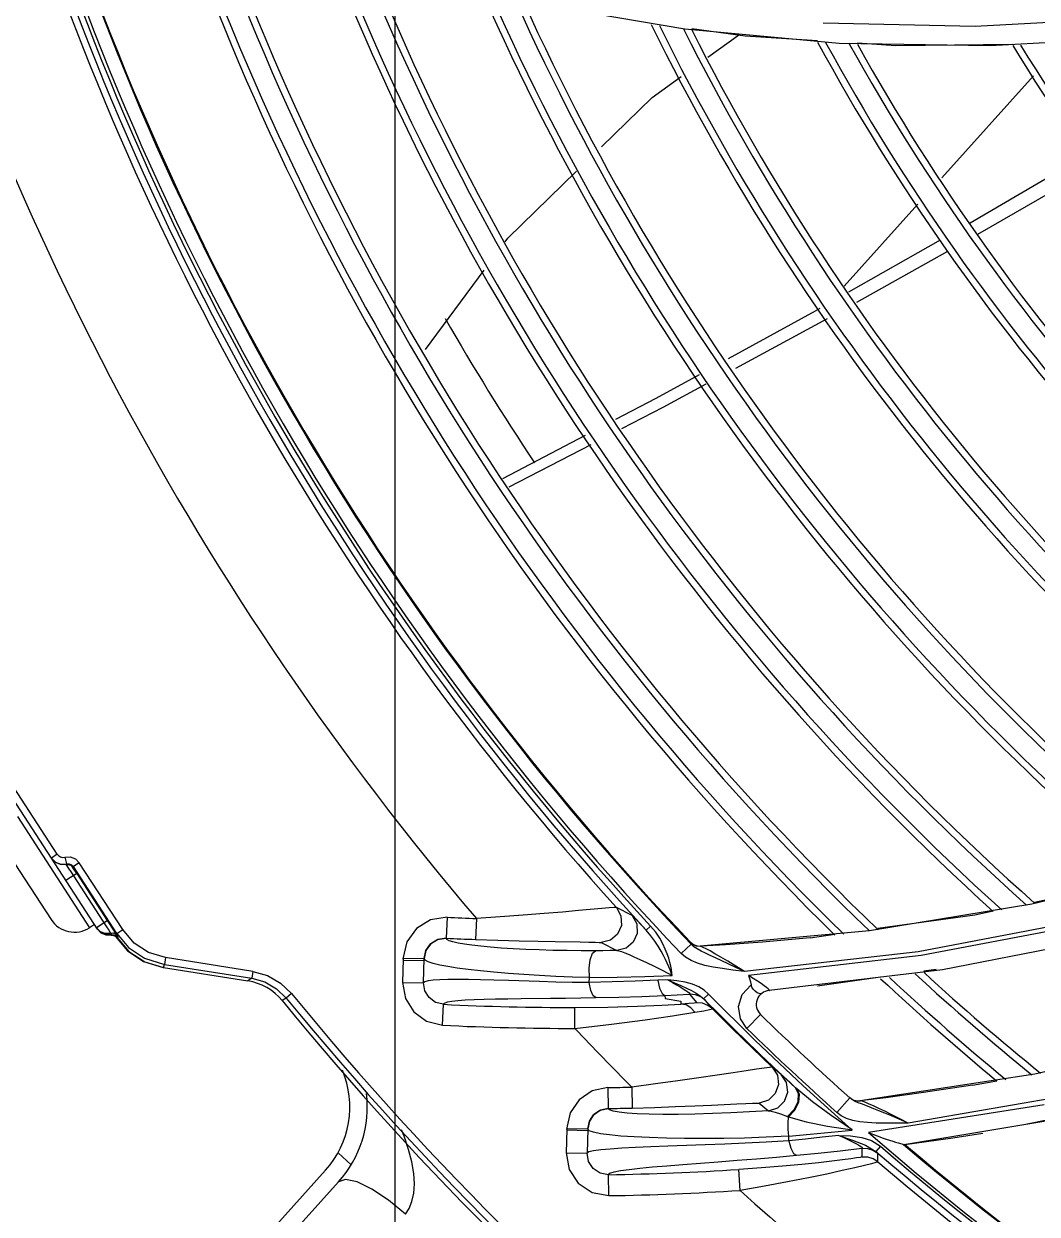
# Model space of a CAD drawing. Header units: metres. Extents: x -367 to 374, y -238 to 224.
# Drawn here: x 351.4604 to 351.5329, y 176.5566 to 176.6418 of the extents above; entities that cross this region are included whole.
import ezdxf
from ezdxf.enums import TextEntityAlignment as Align

# ---------------------------------------------------------------- set-up
doc = ezdxf.new("R2010")
doc.units = ezdxf.units.M
for name, color, linetype in [('ELE-ALIMENTADORES', 160, 'Continuous'), ('LA_BAU_BASES GERAIS_R00$0$ARQ-XREF-ATT', 8, 'Continuous'), ('LA_BAU_BASES GERAIS_R00$0$BASE', 253, 'Continuous'), ('LA_BAU_BASES GERAIS_R00$0$dutos', 31, 'Continuous')]:
    doc.layers.add(name, color=color, linetype=linetype)
doc.styles.add('LA_BAU_BASES GERAIS_R00$0$R60-125-RS', font='romans.shx', dxfattribs={"height": 0.19})
doc.styles.add('LA_BAU_BASES GERAIS_R00$0$R80-100-RS', font='romans.shx', dxfattribs={"height": 0.203})

# ---------------------------------------------------------------- blocks, each defined once
blk = doc.blocks.new('LA_BAU_BASES GERAIS_R00$0$A$C2E3D5B4E')
at = {"layer": 'LA_BAU_BASES GERAIS_R00$0$dutos', "color": 251}
for p, q in [((-15.26306938527796, -0.8957732504447335), (-15.26306938527796, -1.455469513867399)), ((-15.24229921594088, -1.308530469154618), (-15.25358421240344, -1.306630785777713)), ((-15.23123773272755, -1.309553323983607), (-15.24229921594088, -1.308530469154618)), ((-15.24065999575259, -1.310551217374893), (-15.23836087795053, -1.308894647082241)), ((-15.20994275007479, -1.30912864006558), (-15.22044108720092, -1.309739397310921)), ((-15.22044108720092, -1.309739397310921), (-15.23123773272755, -1.309553323983607)), ((-15.22390818990971, -1.319184817008761), (-15.21733846972575, -1.3118884035527)), ((-15.21293296224303, -1.318399773705721), (-15.22134622599515, -1.323245005554497)), ((-15.23089823315877, -1.326948046520272), (-15.22560542530573, -1.321069787880049)), ((-15.22400677356745, -1.323650015268584), (-15.23057212583035, -1.327374938475884)), ((-15.22349131961028, -1.324457688951668), (-15.23001546203523, -1.328103641192399)), ((-15.26087417077952, -1.331467534969931), (-15.25667138664949, -1.325803908138994)), ((-15.24944306978387, -1.337645647211218), (-15.2553446974789, -1.340747210969937)), ((-15.24903937121917, -1.338307003539455), (-15.25490391712356, -1.341345798556802)), ((-15.28435634512743, -1.372984254269511), (-15.29536390030444, -1.356033914232)), ((-15.28724001131832, -1.367625559297892), (-15.29494456316752, -1.355761589843212)), ((-15.29008955533482, -1.364917672236231), (-15.28491546618761, -1.37288507083548)), ((-15.29067764454794, -1.367684282102061), (-15.28768211321676, -1.372296995847762)), ((-15.28765944467659, -1.367897960376183), (-15.28736625816009, -1.368191346462197)), ((-15.28724000317152, -1.367625571841643), (-15.28765934198509, -1.367897893652014)), ((-15.28736625816009, -1.368191346462197), (-15.28698043643635, -1.368340366902601)), ((-15.28669345606659, -1.367836804132537), (-15.28656625364965, -1.368320340786056)), ((-15.28565500964305, -1.368238130634097), (-15.28607433249226, -1.368510442076229)), ((-15.28593334285506, -1.367959461962243), (-15.28565501954927, -1.368238115382781)), ((-15.28254633424103, -1.373025070969277), (-15.28565501954927, -1.368238115382781)), ((-15.28698043643635, -1.368340366902601), (-15.28656627358851, -1.368320265018781)), ((-15.28653656771576, -1.36846635392493), (-15.28660597796261, -1.368356433476663)), ((-15.28659269691252, -1.368344680317648), (-15.28660594832445, -1.368356344629035)), ((-15.28656627358851, -1.368320265018781), (-15.28659269691252, -1.368344680317648)), ((-15.28584327209546, -1.369016195032316), (-15.28654251087391, -1.369470288682066)), ((-15.28634440094356, -1.368764504402577), (-15.28653656771576, -1.36846635392493)), ((-15.28634440094356, -1.368764504402577), (-15.28371482501097, -1.37281543574835)), ((-15.28610036381224, -1.368615917594695), (-15.28613880058128, -1.368552308144615)), ((-15.28584327329827, -1.369016193181494), (-15.28610036381224, -1.368615917594695)), ((-15.28296565826304, -1.373297380606061), (-15.28607433249226, -1.368510442076229)), ((-15.28584327329827, -1.369016193181494), (-15.28366469760886, -1.372370905555442)), ((-15.20638037871458, -1.368513821140084), (-15.2174519826026, -1.371193684881007)), ((-15.28654251087391, -1.369470288682066), (-15.28660982517522, -1.369514007815894)), ((-15.21725276243887, -1.371051325087763), (-15.21026916653045, -1.369554300063726)), ((-15.24608154056341, -1.372011964188175), (-15.24719931221716, -1.371444249282547)), ((-15.2174519826026, -1.371193684881007), (-15.22907613696316, -1.373115234097611)), ((-15.22152334539669, -1.371966780339505), (-15.22022254048079, -1.371687935810485)), ((-15.28443127708124, -1.37286867769825), (-15.28366469760886, -1.372370905555442)), ((-15.28366469760886, -1.372370905555442), (-15.28316947308122, -1.37313867643087)), ((-15.25931939340762, -1.372138946836174), (-15.25939452181547, -1.373636849144248)), ((-15.25722433553847, -1.37223134522236), (-15.25728138295835, -1.37373004304726)), ((-15.22847270050988, -1.372930651170179), (-15.22152334539669, -1.371966780339505)), ((-15.2845674149703, -1.372659043732426), (-15.28491546618761, -1.37288507083548)), ((-15.28437653103356, -1.372952976961358), (-15.28415375013856, -1.373168641983)), ((-15.28411767517218, -1.373225811192867), (-15.28437359675172, -1.372957689087059)), ((-15.2838446329406, -1.373335918856071), (-15.2841568969352, -1.373191897763434)), ((-15.28415375013856, -1.373168641983), (-15.28381771540671, -1.373289949119396)), ((-15.28376233136578, -1.373387038854787), (-15.28411767517218, -1.373225811192867)), ((-15.28381771540671, -1.373289949119396), (-15.28342569056258, -1.373267414373629)), ((-15.2837638521064, -1.373408777970951), (-15.2833813405291, -1.37343022054273)), ((-15.28334534969008, -1.373395193527074), (-15.28376233136578, -1.373387038854787)), ((-15.28371482501097, -1.37281543574835), (-15.28354950428093, -1.373072670537738)), ((-15.28354950428093, -1.373072670537738), (-15.28342568967719, -1.373267418927469)), ((-15.28342569056258, -1.373267414373629), (-15.28334533652742, -1.373395261446319)), ((-15.28336937391714, -1.373418882640806), (-15.2833813405291, -1.37343022054273)), ((-15.28334534969008, -1.373395193527074), (-15.28336937391714, -1.373418882640806)), ((-15.28316947308122, -1.37313867643087), (-15.28290184263415, -1.373560062200056)), ((-15.28310577653565, -1.37330765683663), (-15.28299566602936, -1.373412255793198)), ((-15.28299566544501, -1.373412255413939), (-15.28298771538903, -1.373381820665315)), ((-15.28296565709024, -1.373297382411408), (-15.28254633424103, -1.373025070969277)), ((-15.24475218617908, -1.37277928399061), (-15.24506193413663, -1.373066558580547)), ((-15.22907613696316, -1.373115234097611), (-15.24120697012086, -1.374219650536986)), ((-15.23332268707372, -1.3736033410093), (-15.23156052839113, -1.373358930798247)), ((-15.2830704269054, -1.373512669657146), (-15.28305636404866, -1.373514246778257)), ((-15.28306587373663, -1.373504853489692), (-15.28294837579779, -1.373622610146128)), ((-15.28301640160089, -1.373458860250764), (-15.28289095924129, -1.373579846124528)), ((-15.28289095924129, -1.373579846124528), (-15.28294837579779, -1.373622610146128)), ((-15.28290184263415, -1.373560062200056), (-15.28289098603227, -1.373579864789178)), ((-15.26220086048124, -1.373894842915149), (-15.26248211699931, -1.375122653445658)), ((-15.25939455234129, -1.373638599100275), (-15.25939452176499, -1.37363684813289)), ((-15.24829166682184, -1.373948632736472), (-15.2471586290194, -1.37452296973396)), ((-15.24255644046343, -1.374740638014998), (-15.24184976876313, -1.374065875953136)), ((-15.24191135857336, -1.373907095148468), (-15.24198553710767, -1.373911017911894)), ((-15.24164772143649, -1.374245491730733), (-15.24184976843617, -1.374065874869018)), ((-15.24149511839641, -1.374193506568815), (-15.24120692639281, -1.374219647807593)), ((-15.2414185568814, -1.374190003798219), (-15.24113247859759, -1.374215557178729)), ((-15.21200026786482, -1.373580415574622), (-15.22385491788918, -1.37590461588178)), ((-15.2794799606063, -1.375018182502288), (-15.27955857620691, -1.375511931558037)), ((-15.27323045545563, -1.376013171683269), (-15.27947996587591, -1.375018181661915)), ((-15.26247046684693, -1.375133143289247), (-15.26250954443822, -1.376805958988086)), ((-15.26247046684693, -1.375133143289247), (-15.26248211699931, -1.375122653445658)), ((-15.26246880439749, -1.375064380343872), (-15.26096928559173, -1.375100027596716)), ((-15.26100981714262, -1.376840503193023), (-15.26096928559173, -1.375100027596716)), ((-15.2608946899627, -1.375219875903611), (-15.26096924443527, -1.375100831926545)), ((-15.26096921892577, -1.375100176163585), (-15.26084128067714, -1.374529414153301)), ((-15.24224731273125, -1.375007556975731), (-15.2425565675394, -1.374734490124581)), ((-15.27961700864989, -1.375734902536067), (-15.2795585574363, -1.375511813700257)), ((-15.27961699110529, -1.375734791858747), (-15.2735957048244, -1.376693916127522)), ((-15.2795585574363, -1.375511813700257), (-15.27330904920154, -1.376507047484381)), ((-15.26247207433289, -1.37520195573569), (-15.2609723666219, -1.375237601180459)), ((-15.22385491788918, -1.37590461588178), (-15.23626652128132, -1.377389141050742)), ((-15.22431388757286, -1.375887507551568), (-15.22518758601291, -1.37600906238157)), ((-15.27330904920154, -1.376507047484381), (-15.27359565007919, -1.376693803873138)), ((-15.27323042823036, -1.376013175943342), (-15.27330903017582, -1.376506928014976)), ((-15.26250954694069, -1.376806066011056), (-15.26100981714262, -1.376840503193023)), ((-15.2491420696465, -1.376809436512019), (-15.24912737556997, -1.376449075238895)), ((-15.24351182325381, -1.376621884112581), (-15.24422201746347, -1.37665624486516)), ((-15.22829156484659, -1.376440908895972), (-15.23279994038512, -1.377068144570046)), ((-15.27045505886326, -1.377607749947572), (-15.27084200189483, -1.377924298760888)), ((-15.24372562036751, -1.377743122534127), (-15.24195863446903, -1.377658053369203)), ((-15.24195863446903, -1.377658053369203), (-15.24144912453448, -1.378260363206834)), ((-15.24154494510321, -1.377698022109769), (-15.24195530606949, -1.377657829689895)), ((-15.24061009713841, -1.377635470357461), (-15.24095313886801, -1.377973326052313)), ((-15.24061439420939, -1.377635510720836), (-15.24091376512843, -1.377369212452038)), ((-15.2372537369838, -1.380961466915039), (-15.24061439420939, -1.377635510720836)), ((-15.23820011152748, -1.377672387218524), (-15.23755419737608, -1.376985258496177)), ((-15.23684135285384, -1.377631797443144), (-15.23688256338619, -1.377633611226599)), ((-15.27084202430615, -1.377924271151358), (-15.27112858518694, -1.378111780218831)), ((-15.25965988507096, -1.379871470481419), (-15.25958516692708, -1.378373594793345)), ((-15.24144912453448, -1.378260363206834), (-15.24163065083985, -1.378284486352356)), ((-15.24103656288889, -1.37830031223865), (-15.24144912815927, -1.378260277425113)), ((-15.24082799405051, -1.378102322534403), (-15.24095274332649, -1.377973837444813)), ((-15.24032184923499, -1.378701461420576), (-15.2408280311015, -1.378102359130651)), ((-15.25017633290281, -1.380096061739721), (-15.25018021527831, -1.378596299524986)), ((-15.24052248401631, -1.378749192231851), (-15.24032177979507, -1.378701392161645)), ((-15.2389111186817, -1.380104731750805), (-15.24032180577842, -1.378701418168646)), ((-15.23785843626501, -1.38010170143815), (-15.23688272270647, -1.379101608690405)), ((-15.23748675128354, -1.381494157836357), (-15.2389111186817, -1.380104731750805)), ((-15.23381784727462, -1.384205997310062), (-15.2372537369838, -1.380961466915039)), ((-15.20530218411977, -1.380661313430835), (-15.21724911555793, -1.383383480716191)), ((-15.23604884072756, -1.382869562658641), (-15.23748675128354, -1.381494157836357)), ((-15.23539299336016, -1.383407092678397), (-15.23604877959315, -1.382869849528731)), ((-15.23539419779308, -1.383405742498041), (-15.23437329441504, -1.384351439998397)), ((-15.23501453003519, -1.383978876039407), (-15.23539299336016, -1.383407092678397)), ((-15.21724911555793, -1.383383480716191), (-15.22974693011611, -1.385285339740847)), ((-15.24780323130926, -1.384336042316761), (-15.24892849415119, -1.384574539149696)), ((-15.24780319623142, -1.384336041711947), (-15.24777969015076, -1.385835643260805)), ((-15.24610175320504, -1.384301475141626), (-15.24606436559225, -1.385800791437475)), ((-15.23428723850748, -1.384429858805277), (-15.2343744025643, -1.384350351240471)), ((-15.23415236798655, -1.384772144283204), (-15.23437438381916, -1.384350347933548)), ((-15.23030794044689, -1.387376386689255), (-15.23381784727462, -1.384205997310062)), ((-15.22170142680443, -1.384168044092519), (-15.21995264491716, -1.383852265348366)), ((-15.23141047670561, -1.386122223629798), (-15.23047955534548, -1.385080816243942)), ((-15.23029978558316, -1.385214986438484), (-15.23047955520269, -1.385080816092056)), ((-15.22977028448076, -1.385288032012511), (-15.22974691411036, -1.385285336951426)), ((-15.25050787707232, -1.386141491906244), (-15.25076525581107, -1.387310237403369)), ((-15.24777970679133, -1.385837256441562), (-15.24777969017623, -1.385835641671918)), ((-15.2369693256187, -1.385453160125223), (-15.23630398080422, -1.385994346662926)), ((-15.2291000128248, -1.385722272325154), (-15.22964829898137, -1.385512398085382)), ((-15.21657275056896, -1.385579698025765), (-15.22914057984872, -1.387556695277169)), ((-15.24925571390258, -1.387300680107444), (-15.24913734731126, -1.386751873148285)), ((-15.23495754093756, -1.386407294368553), (-15.23486879071334, -1.386442985145266)), ((-15.23030755564423, -1.387375101894293), (-15.23183022762305, -1.386331744351708)), ((-15.21450584779132, -1.386411890536408), (-15.2266256552125, -1.388427420866435)), ((-15.21638567960235, -1.386677078036598), (-15.21778200115978, -1.386956716559951)), ((-15.25075659418644, -1.387318036366821), (-15.25079576931012, -1.389008309981079)), ((-15.25075659418644, -1.387318036366821), (-15.25076525581107, -1.387310237403369)), ((-15.2507578277191, -1.387371258934479), (-15.24925802340704, -1.38740690660569)), ((-15.25075529901324, -1.387264869304715), (-15.24925575943826, -1.387300516345647)), ((-15.24925575943826, -1.387300516345647), (-15.24929600057931, -1.38904224404331)), ((-15.24914886889246, -1.387429123290246), (-15.24925572764732, -1.387301248805386)), ((-15.23485588115318, -1.388140524368907), (-15.23484242500035, -1.387809121786347)), ((-15.22962914678692, -1.38868211176549), (-15.22961826110077, -1.389309304890674)), ((-15.22829908472295, -1.388542006856085), (-15.22861394286156, -1.388908212372087)), ((-15.22664391866601, -1.388414508304493), (-15.22662565506334, -1.388427444275919)), ((-15.22653936951019, -1.388415734624402), (-15.22498549667853, -1.388205080525665)), ((-15.26713075130465, -1.389008005426774), (-15.26618126586982, -1.389862925948989)), ((-15.25079577274164, -1.389008457959505), (-15.24929600057931, -1.38904224404331)), ((-15.22847437119071, -1.389660151593205), (-15.2284846225084, -1.389034216647531)), ((-15.26801901351337, -1.390253689989265), (-15.28609634371196, -1.410330599142696)), ((-15.23834732565183, -1.391699958942525), (-15.2384444626482, -1.390203263428418)), ((-15.26709006098599, -1.391090095105653), (-15.28516740486293, -1.411167019447646)), ((-15.24775063220977, -1.392076130422254), (-15.24777366954868, -1.390576529156249))]:
    blk.add_line(p, q, dxfattribs=at)
for points in [[(-15.14283841831093, -1.280232364990923), (-15.14699444666758, -1.283646503455827), (-15.15190047194983, -1.287129017821542), (-15.15764900362819, -1.290754216118955), (-15.16442748544023, -1.294478045703443), (-15.17235300467883, -1.298163249501783), (-15.18131026238098, -1.301553251789016), (-15.19080757876418, -1.304336659833723), (-15.20069292796052, -1.306422177171669), (-15.21093591904628, -1.307771268677868), (-15.22151101562076, -1.308345944371183), (-15.23239069170586, -1.308106221476635)], [(-15.12021633307768, -1.295308084596115), (-15.12085135576399, -1.297246318887744), (-15.12171038219867, -1.299367256814264), (-15.12272039794698, -1.301681599605843), (-15.12389231147245, -1.304203876594954), (-15.12526173689093, -1.306956953665292), (-15.12686236771333, -1.309954642750824), (-15.1287350855805, -1.313211780359495), (-15.13093588972197, -1.316751902351541), (-15.13353285940229, -1.320596949127946), (-15.1366056389129, -1.324760789014078), (-15.14025643007108, -1.329257899311131), (-15.14462057407718, -1.334104281125917), (-15.1498533698641, -1.339289098064626), (-15.1561524269905, -1.34478557223764), (-15.16370739559943, -1.35049533073169), (-15.17236201103015, -1.356059987833476), (-15.18172396297769, -1.361099644422836), (-15.19173485100555, -1.365529795750888), (-15.20240524792598, -1.369303393342932), (-15.21370587476349, -1.372354443608572), (-15.22559886891668, -1.374616251267696), (-15.2380296813044, -1.376023231701481)], [(-15.11993517567862, -1.295416869077314), (-15.1213452735542, -1.299274180154214), (-15.12324051465066, -1.303530935754395), (-15.12557431558616, -1.308203157982177), (-15.1284428776371, -1.313307356153643), (-15.13198936650087, -1.318889973222838), (-15.13637149843817, -1.324950684329167), (-15.14184104409469, -1.331532507550662), (-15.14839455013089, -1.338323319184099), (-15.15571751874313, -1.344818263468085), (-15.16369932043153, -1.35085633531861), (-15.17235855241279, -1.356407611291331), (-15.18168339476006, -1.361415903373825), (-15.19166680249236, -1.365827723958944), (-15.20229690306633, -1.369585635118426), (-15.21354338069023, -1.372625920292819), (-15.22536682154487, -1.374885781434102), (-15.23773492439477, -1.376302654292601)], [(-15.10868277323925, -1.298642736827503), (-15.10988405505896, -1.302186813815467), (-15.11151722809154, -1.306042476749724), (-15.1134861601663, -1.310272346574209), (-15.11586128303361, -1.314883320289198), (-15.11873358518051, -1.319912507098422), (-15.1222274098659, -1.325391218573429), (-15.12649777717843, -1.331332260096758), (-15.13171959630699, -1.337775316110026), (-15.13805409340375, -1.34461151718159), (-15.14533071809365, -1.351404324174553), (-15.15329549511171, -1.357814804605084), (-15.16188890191233, -1.363751435786696), (-15.17111963831803, -1.369179165623507), (-15.18097470611974, -1.374045798605664), (-15.19144311933633, -1.378303312094147), (-15.20250834882654, -1.381900234110333), (-15.21414183209799, -1.384780314704301), (-15.22630394350199, -1.386887670266049)], [(-15.23279241997034, -1.3093602961996), (-15.23798906921638, -1.309028187345291), (-15.24179070799619, -1.308502603145541)], [(-15.2188218652027, -1.309633278423178), (-15.22719651042416, -1.309717921088748), (-15.22993983066362, -1.309542600242537)], [(-15.24826224425624, -1.316956187525363), (-15.24464734411322, -1.313424198846121), (-15.24257102277215, -1.311928158822127)], [(-15.21351845837262, -1.317534406426319), (-15.21359813450317, -1.317582297461456), (-15.22186680362938, -1.322419996530414)], [(-15.25516095411604, -1.323768465453838), (-15.2549671830111, -1.323507341591437), (-15.25005537022935, -1.318708186302217)], [(-15.23264507372596, -1.32855104775598), (-15.232970110108, -1.328735460643372), (-15.23918582509214, -1.332140043889638)], [(-15.2321018677535, -1.329269608318725), (-15.2324139038692, -1.329443986602826), (-15.23868268608931, -1.332828083259017)], [(-15.24127970381278, -1.33328694081473), (-15.24436610121347, -1.33497747793416), (-15.24725533079663, -1.33649589458463)], [(-15.2407890630393, -1.333965175430137), (-15.24387255659167, -1.335629747568134), (-15.24683867262365, -1.337166681334281)], [(-15.28660594832445, -1.368356344629035), (-15.2869977837895, -1.368357861034099), (-15.28736212196873, -1.368207387690461), (-15.28764431659829, -1.367921255576846)], [(-15.28669345474873, -1.367836809144762), (-15.28630044456941, -1.367817672875105), (-15.28593334285506, -1.367959461962243)], [(-15.28656625014901, -1.368320354091054), (-15.28637998997328, -1.368311296693435), (-15.28620606718232, -1.368378509635193), (-15.28607433249226, -1.368510442076229)], [(-15.28660598791703, -1.368356437349291), (-15.28644846950601, -1.368352517281608), (-15.28627396607271, -1.368418155528786), (-15.28613880062039, -1.368552308169171)], [(-15.24991491631272, -1.371666296871524), (-15.25105089483668, -1.371766220148572), (-15.25237991079894, -1.371878680819179), (-15.25388104602825, -1.371997846048259), (-15.25551220878879, -1.372117576656535), (-15.25722433529018, -1.372231345198713)], [(-15.24719925855788, -1.371443878775324), (-15.24736953150114, -1.371448484731161), (-15.24771647279385, -1.371473061588119), (-15.24825063587241, -1.371517321307408), (-15.24991491631272, -1.371666296871524)], [(-15.24719931221716, -1.371444249282547), (-15.24687079028718, -1.372039551807291), (-15.24683917799757, -1.372719875060909), (-15.24711002437971, -1.373342576756556), (-15.24763019032707, -1.373783691695905), (-15.24829166682184, -1.373948632736472)], [(-15.25931942208899, -1.37213894545647), (-15.26050548212515, -1.372320013828073), (-15.26151105627196, -1.372937457700289), (-15.26220086048124, -1.373894842915149)], [(-15.24608154056341, -1.372011964188175), (-15.2457472361134, -1.372611560180019), (-15.24571833526579, -1.373313853691513), (-15.24599901435977, -1.373935070371488), (-15.24650495747028, -1.374357692945239), (-15.2471586290194, -1.37452296973396)], [(-15.24506194078367, -1.373066551416457), (-15.24543778894076, -1.37267090956874), (-15.2457185642952, -1.372376781426908), (-15.24591346892976, -1.372175015249638), (-15.24603219467826, -1.372055631157934), (-15.24608180703217, -1.372011263061438)], [(-15.28435636176573, -1.372984228647226), (-15.28410414872133, -1.373249534786453), (-15.2837638521064, -1.373408777970951)], [(-15.28342565988032, -1.373267467766425), (-15.28325660041628, -1.373256866882627), (-15.28310577653565, -1.37330765683663)], [(-15.28338158933593, -1.373430334239572), (-15.28332256844442, -1.373426140066556), (-15.2831854944111, -1.373446801821672), (-15.28307499076027, -1.373498931130314), (-15.28299888865331, -1.373561505411715), (-15.2829794981858, -1.373582939262349)], [(-15.28338143777592, -1.373430275128783), (-15.28321528300603, -1.373438494246045), (-15.28306587373663, -1.373504853489692)], [(-15.28334534068563, -1.373395240125944), (-15.28317534470625, -1.373395180037448), (-15.28301640160089, -1.373458860250764)], [(-15.28296561498837, -1.373297352504494), (-15.28212378597345, -1.374304596044283), (-15.28099933012754, -1.375069961538145), (-15.27955857973757, -1.375511953739704)], [(-15.27947996587591, -1.375018181661915), (-15.28070860369098, -1.374654254857603), (-15.28171831398095, -1.373997094636877), (-15.28254633424103, -1.373025070969277)], [(-15.24320017427044, -1.376321258196811), (-15.24327231889038, -1.376125764402502), (-15.24335537583966, -1.375914606023514), (-15.24345039568425, -1.375685791864896), (-15.24355904555159, -1.375437178225809), (-15.24368484990646, -1.375167342682005), (-15.24383073069612, -1.3748746757189), (-15.24400109248199, -1.374558067360056), (-15.24420083044652, -1.374217697959182), (-15.24443738883474, -1.373853050309378), (-15.24472217751827, -1.37346463961029), (-15.2450619302108, -1.37306655493984)], [(-15.24320032238484, -1.376315502690602), (-15.24322121729028, -1.37610905729224), (-15.24325508594484, -1.375882728656222), (-15.24330212092673, -1.375636723529794), (-15.24336548592919, -1.375368708832582), (-15.24344893923626, -1.375076689405148), (-15.24355714380135, -1.37475918048375), (-15.24369583959242, -1.374415166944971), (-15.24387299185901, -1.374043191535463), (-15.24409900397086, -1.373643255940522), (-15.24438715638189, -1.373218523862022), (-15.24475251256581, -1.372771678017386)], [(-15.2830704269054, -1.373512669657146), (-15.28219716120248, -1.37454852788477), (-15.28106448103063, -1.375304377559303), (-15.27966347390111, -1.375727350118439)], [(-15.28302480000684, -1.373517786183299), (-15.2821080428721, -1.374593830557103), (-15.28097170475803, -1.375333058808508), (-15.279616991073, -1.375734792176161)], [(-15.25939452176499, -1.37363684813289), (-15.25998425700527, -1.373726064519985), (-15.2604909344268, -1.374036562640583), (-15.2608373852172, -1.374519565323396), (-15.26096921892577, -1.375100176163585)], [(-15.26084128067714, -1.374529414153301), (-15.2605081001152, -1.374054231254092), (-15.25999957549084, -1.373733425674516), (-15.25939455234129, -1.373638599100275)], [(-15.24868998545253, -1.374537517731085), (-15.24971267817637, -1.374538430341715), (-15.25073232183604, -1.374529997542311), (-15.25174449227006, -1.374511788035932), (-15.25273690320364, -1.374483635674267), (-15.25369252343216, -1.374445934684161), (-15.25459680921995, -1.374399492860618), (-15.25544038460521, -1.374345220308612), (-15.25621582254689, -1.374284111915301), (-15.256917503159, -1.374217130590011), (-15.25754138821048, -1.374145088476951), (-15.25808356840707, -1.374068682965742), (-15.25854007166708, -1.373988447065756), (-15.25890556167542, -1.373904919550739), (-15.25917400494018, -1.373818598238984), (-15.25933922190688, -1.373729775106483), (-15.25939454138188, -1.373638608740009)], [(-15.25728138757222, -1.373730164242886), (-15.25567769026065, -1.37378568156754), (-15.25416410981234, -1.373828089712958), (-15.25278936261338, -1.373858665271371), (-15.25159347576073, -1.37387983871821), (-15.24979353196022, -1.373905769095188)], [(-15.24979353196022, -1.373905769095188), (-15.24917370564708, -1.37391557053769), (-15.24872619109692, -1.37392540702848), (-15.24843769631161, -1.373936160209894), (-15.24829190846867, -1.373948241427286)], [(-15.24198553710767, -1.373911017911894), (-15.24176132828688, -1.37408733858382), (-15.24149511839641, -1.374193506568815)], [(-15.24198553720635, -1.373911017997386), (-15.24197269829619, -1.373928624224106), (-15.2419275033526, -1.373980200367157), (-15.24184977038203, -1.374065874257838)], [(-15.24191135857336, -1.373907095148468), (-15.24168547689351, -1.374084277276495), (-15.2414185568814, -1.374190003798219)], [(-15.24010535979687, -1.375054844792146), (-15.24048554170804, -1.374878967642587), (-15.24082579060405, -1.374717409614902), (-15.2411314174492, -1.374563598322936), (-15.24140582109658, -1.374409297392674), (-15.24164772143649, -1.374245491730733)], [(-15.23802977231389, -1.376027047585637), (-15.23863841295679, -1.37564485219599), (-15.23921730565735, -1.37529066635733), (-15.23972298396438, -1.374989066135356), (-15.24014021776793, -1.374747158217986), (-15.24048514130436, -1.374554068068107), (-15.24076359210267, -1.374405674864363), (-15.24097673795222, -1.374300769862828), (-15.24112508838471, -1.374238678091103), (-15.24120696443742, -1.374219760788662)], [(-15.23332269700495, -1.37360323324873), (-15.23673397515677, -1.373915670642134), (-15.23939358669304, -1.374110702306723), (-15.24113251333938, -1.374214977845156)], [(-15.24912692112321, -1.376456960547046), (-15.24914286623516, -1.375795252176147), (-15.24906742376425, -1.375182573525024), (-15.24890669272054, -1.374720227145815), (-15.24868988284379, -1.374537603061697)], [(-15.2471588688677, -1.374522685007548), (-15.24766879840399, -1.374529115034136), (-15.24817917192877, -1.374534060537997), (-15.24868998545253, -1.374537517731085)], [(-15.24715884218494, -1.374522690196216), (-15.2470309709247, -1.374544325935574), (-15.24684037232646, -1.37460141683249), (-15.24659377757143, -1.374691161103954), (-15.24629448681026, -1.374811965132437), (-15.24594037772567, -1.374964847037234), (-15.24552612627895, -1.375152823775068), (-15.24504622935137, -1.375379606482682), (-15.24449875787559, -1.375647829943489), (-15.24388255642498, -1.375960621029378), (-15.24320014796285, -1.376321232910129)], [(-15.2380296813044, -1.376023231701481), (-15.23886341160642, -1.375917317092615), (-15.23960416468572, -1.375817749955502), (-15.24026559358117, -1.375711205718915), (-15.24085983351279, -1.375586143720909), (-15.24139134405959, -1.375432032584001), (-15.24185637899336, -1.375240218617989), (-15.24224731273125, -1.375007556975731)], [(-15.23802977408286, -1.376027049347329), (-15.23865162001766, -1.375728536429676), (-15.23919745674084, -1.375472919165702), (-15.24010535979687, -1.375054844792146)], [(-15.24912705833776, -1.376457090068186), (-15.25034860549658, -1.376427726546069), (-15.25153386413695, -1.376381904744164), (-15.25269480353427, -1.376321161676685), (-15.2538306636925, -1.376247649488221), (-15.2549307070708, -1.376163763126613), (-15.25597291739086, -1.376072420012576), (-15.25693758587249, -1.375976036638065), (-15.25781337747958, -1.375876098719061), (-15.2585939866558, -1.375773374817697), (-15.2592753879926, -1.375668153627601), (-15.25985387070568, -1.375560355990899), (-15.26032350930518, -1.375449757515241), (-15.26067457696627, -1.375336289089034), (-15.2608946899627, -1.375219875903611)], [(-15.27330903021266, -1.376506928249626), (-15.27237911727525, -1.376773394364761), (-15.27154048662123, -1.377255212475291), (-15.27084202430615, -1.377924271151358)], [(-15.27323045545563, -1.376013171683269), (-15.27218371923345, -1.376313221184034), (-15.27124029141896, -1.376855461332241), (-15.27045505651722, -1.377607747975787)], [(-15.26250954443822, -1.376805958988086), (-15.26231141818926, -1.377948722729059), (-15.26170732145329, -1.378917562735012), (-15.26078507061175, -1.379590643121162), (-15.25965981877061, -1.379871494199222)], [(-15.25958513634396, -1.378373564260698), (-15.26014488669625, -1.378234606653393), (-15.26060880353543, -1.377896798823429), (-15.26091198831864, -1.377409370020075), (-15.26100994153694, -1.37684050028173)], [(-15.25269938358133, -1.376745855942943), (-15.25492680366415, -1.376674480922418), (-15.25596484379639, -1.3766430017792), (-15.25692645757363, -1.376618395546473), (-15.25780051887614, -1.376602421116047), (-15.2585809374682, -1.376596305439932), (-15.25926425872103, -1.376601127874608), (-15.25984689093593, -1.376618101960673), (-15.2603231517628, -1.37664871811802), (-15.26068393406376, -1.376694704192857), (-15.26091749363377, -1.37675794530486), (-15.26100992583906, -1.376840500653714)], [(-15.249141853732, -1.376817399818435), (-15.25035961927733, -1.376802840654534), (-15.25154200136194, -1.376778158012428), (-15.25269938358133, -1.376745855942943)], [(-15.24422201746347, -1.37665624486516), (-15.24586050907965, -1.376722594521823), (-15.2475005714291, -1.376773676512755), (-15.2491420696465, -1.376809436512019)], [(-15.24867093978082, -1.377895987155796), (-15.24886770960029, -1.377758173283553), (-15.24903439792888, -1.377380955157321), (-15.24914159200125, -1.376817339031447)], [(-15.24912737556997, -1.376449075238895), (-15.24714964869736, -1.376427011939711), (-15.24517388407639, -1.376382456451836), (-15.24320032238484, -1.376315502690602)], [(-15.24422549673272, -1.376662435007972), (-15.24410520356923, -1.377222747945495), (-15.24392827943484, -1.377605309557737), (-15.24372562037433, -1.377743122334039)], [(-15.24091376512843, -1.377369212452038), (-15.24129073770246, -1.377129565915027), (-15.24174665542841, -1.376933695019659), (-15.24227556569303, -1.376793779654406), (-15.24286740006437, -1.376698698804546), (-15.24351182325381, -1.376621884112581)], [(-15.24351166347151, -1.376627638086291), (-15.24303009623327, -1.376835690428095), (-15.24258476829755, -1.377034364242434), (-15.242182396099, -1.377218947407243), (-15.24181800361384, -1.377392137494724), (-15.24148919129721, -1.377566593143172), (-15.2411994126528, -1.377758204019017), (-15.24095319237995, -1.377973377461501)], [(-15.24351166320685, -1.376627637833451), (-15.24318812760839, -1.376805026360387), (-15.24289631912552, -1.376969398891276), (-15.24263596035553, -1.377120886155069), (-15.24241021323132, -1.377257826755056), (-15.2422226026456, -1.377378411289726), (-15.24207774187789, -1.377480131504569), (-15.2419817126929, -1.377558766139998), (-15.24193431089452, -1.377612967777793), (-15.2419292961531, -1.377644902723375), (-15.24195863445721, -1.377658053638413)], [(-15.23662871047418, -1.377041844890016), (-15.2368426180692, -1.37689152109823), (-15.23710111713081, -1.376716864398702), (-15.23739968116615, -1.376521014720026), (-15.23773504209112, -1.376306216031196)], [(-15.23773492439477, -1.376302654292601), (-15.23766507621303, -1.376534256352613), (-15.23760519169855, -1.376761822674496), (-15.23755419737608, -1.376985258496177)], [(-15.2378582599481, -1.380099509524086), (-15.23832058119024, -1.379405971546191), (-15.2384585705322, -1.378538009550255), (-15.23820011152748, -1.377672387218524)], [(-15.23688256338619, -1.377633611226599), (-15.23697628817263, -1.377607545369472), (-15.23711232045162, -1.377542510435603), (-15.23726436808965, -1.377434194225032), (-15.23739838337588, -1.377296417639343), (-15.2374977809045, -1.377144312659482), (-15.23755429499352, -1.37698847339351)], [(-15.23626652128132, -1.377389141050742), (-15.23624770576816, -1.377374348646015), (-15.23627054455119, -1.377333811890537), (-15.23634072225195, -1.377264817783441), (-15.23646081394099, -1.377166747894705), (-15.23662871047418, -1.377041844890016)], [(-15.25958513899786, -1.378373039039332), (-15.25950608985568, -1.378282821103937), (-15.25930169177582, -1.378207478576485), (-15.25898045768236, -1.378145618908718), (-15.25854966867064, -1.378095749067768), (-15.25801631472496, -1.378056327327329), (-15.25738701862474, -1.378025758013507), (-15.25666586259194, -1.378002365114014), (-15.25585742690464, -1.377984561648816), (-15.25496868864957, -1.377970805502343), (-15.25400844070646, -1.377959556509893)], [(-15.25400844070646, -1.377959556509893), (-15.25192547788265, -1.377938832627194), (-15.2508406361535, -1.377926951824236), (-15.24975299235211, -1.377912891085259), (-15.24867094178899, -1.377896035616402)], [(-15.25018021461574, -1.378596542441926), (-15.24781731766279, -1.378570286556794), (-15.24568002534306, -1.378511393696215), (-15.24394783256639, -1.378436680306265), (-15.24258026563712, -1.378356238357526)], [(-15.24867094178899, -1.377896035616402), (-15.24701714508274, -1.377860059282), (-15.24536866452445, -1.37780886626723), (-15.24372564095711, -1.377742597715667)], [(-15.24372562036751, -1.377743122534127), (-15.24369879412598, -1.377968377732657), (-15.24257490897708, -1.378141072133701), (-15.24258024138817, -1.378356770699327)], [(-15.24163065083985, -1.378284486352356), (-15.24199654468293, -1.378315974495933), (-15.24258024138817, -1.378356770699327)], [(-15.24159093278058, -1.378942199028359), (-15.24186915239488, -1.378619851893461), (-15.24221027356862, -1.378418101854265), (-15.24257778667152, -1.378356610916569)], [(-15.2408280311015, -1.378102359130651), (-15.2411582107934, -1.377850034348455), (-15.24154494510321, -1.377698022109769)], [(-15.24032184923499, -1.378701461420576), (-15.24065108813647, -1.378451330153155), (-15.24103656288889, -1.37830031223865)], [(-15.25017633184279, -1.380096063701501), (-15.24754120689022, -1.379798679268504), (-15.24513784526653, -1.379486503621308), (-15.24318085748155, -1.37920041859951), (-15.24159210230346, -1.378942443768835)], [(-15.24159210230346, -1.378942443768835), (-15.24094534175629, -1.378829526431844), (-15.24052248401631, -1.378749192231851)], [(-15.23604875066576, -1.382869467309035), (-15.2362449925663, -1.382891030581675), (-15.23661252947204, -1.382941174136874), (-15.23716123268878, -1.383021939553771), (-15.23790012357586, -1.383134845901338), (-15.23883709335178, -1.383278102612792), (-15.2399728379205, -1.383449950679903), (-15.24129789672907, -1.383645824145503), (-15.24278931143954, -1.383858892919022), (-15.24440648164818, -1.384080471924506), (-15.24610175317503, -1.384301475111613)], [(-15.23604877959315, -1.382869849528731), (-15.23567430951562, -1.383441180671696), (-15.23559246436162, -1.384122063929397), (-15.23582158523914, -1.384767926416032)], [(-15.23630398080422, -1.385994346662926), (-15.23564938531672, -1.385784828429394), (-15.23515707156685, -1.385305631377094), (-15.23493032500619, -1.384660623232492), (-15.23501453003519, -1.383978876039407)], [(-15.23486810455779, -1.386444297135938), (-15.23441811620569, -1.38595312419028), (-15.23414444211767, -1.385382287082109), (-15.23409696585622, -1.384840129364136), (-15.23428737168751, -1.384429954706945)], [(-15.23183022762305, -1.386331744351708), (-15.23315035188261, -1.385360516426488), (-15.23428723850748, -1.384429858805277)], [(-15.22170144113579, -1.384167944340959), (-15.22520151077151, -1.384700933411011), (-15.22790749523119, -1.385063311350393), (-15.22977028693458, -1.385288050588031)], [(-15.24892849415119, -1.384574539149696), (-15.24986875230661, -1.385206254433513), (-15.25050787707232, -1.386141491906244)], [(-15.23582158523914, -1.384767926416032), (-15.2363154795371, -1.385245831791224), (-15.2369693256187, -1.385453160125223)], [(-15.23495754618853, -1.386407292289448), (-15.23447668560584, -1.385916090459148), (-15.23418996631335, -1.385331818314341), (-15.23415236798655, -1.384772144283204)], [(-15.22964829898137, -1.385512398085382), (-15.22988252788218, -1.38541985731689), (-15.23009920517916, -1.385324473568005), (-15.23029978558316, -1.385214986438484)], [(-15.22630385069851, -1.386886799182037), (-15.22690259507317, -1.386574534860927), (-15.22746777411749, -1.386287663753762), (-15.22797713380578, -1.386035709327814), (-15.22841452576586, -1.385825270805697), (-15.22878182748309, -1.385654217002127), (-15.22908935078613, -1.385516892362546), (-15.22933905516265, -1.385411898500649), (-15.22953245433109, -1.385338233067785), (-15.22966910872174, -1.385295876737189), (-15.22974691807804, -1.385285388248747)], [(-15.24777969017623, -1.385835641671918), (-15.24833929985698, -1.385953529653932), (-15.24881268337822, -1.386270928700185), (-15.2491336603548, -1.386742263249005), (-15.24925571390258, -1.387300680107444)], [(-15.24913734731126, -1.386751873148285), (-15.24882772527008, -1.386287370940124), (-15.24835258297026, -1.385960728620091), (-15.24777970679133, -1.385837256441562)], [(-15.23630422186261, -1.385994297817604), (-15.2376722353888, -1.386081165698386), (-15.23901682147471, -1.386151644021709), (-15.24032936728099, -1.386205048223644), (-15.24159214513429, -1.386240577666911), (-15.24278085290689, -1.38625782547814), (-15.24387308175073, -1.386257188059687), (-15.24485166943441, -1.386239693779032), (-15.24570436448357, -1.386206629234664), (-15.24642366041053, -1.386159115357884), (-15.24700092301418, -1.386098046684026), (-15.24742676165715, -1.386023986803309), (-15.24769032431504, -1.385937138213819), (-15.24777968543822, -1.385837261747554)], [(-15.24606436123804, -1.385800966324211), (-15.24446886012629, -1.385756064851819), (-15.24295993191117, -1.38570423529535), (-15.24158590380421, -1.385649551156973), (-15.24038601571829, -1.38559661521748), (-15.23856479582537, -1.385510341033921)], [(-15.23856479582537, -1.385510341033921), (-15.23792796942735, -1.385480783942228), (-15.2374591783273, -1.385461445812041), (-15.23714482852301, -1.385452351362517), (-15.2369695753132, -1.385453018446867)], [(-15.23630423518853, -1.385994290005954), (-15.23610710803359, -1.386015270725409), (-15.23582063023196, -1.386087924210813), (-15.23544200114702, -1.386215901654111), (-15.23495754093756, -1.386407294368553)], [(-15.22630394350199, -1.386887670266049), (-15.22791558629933, -1.386889691367003), (-15.22859721586929, -1.386877717711911), (-15.22921457364555, -1.386846264141866), (-15.22977453638168, -1.386786953561284), (-15.23027995285656, -1.386689062139965), (-15.2307254780626, -1.386543885770777), (-15.23110378787032, -1.386351474198534), (-15.23141142204122, -1.386124066943637)], [(-15.22630385330649, -1.386886802232482), (-15.22694532914784, -1.386605364184732), (-15.22750045523071, -1.386368703065898), (-15.22798283255906, -1.386167967928202), (-15.22840472038297, -1.385996349705863), (-15.22877460400059, -1.385849130917165), (-15.2291000128248, -1.385722272325154)], [(-15.234842298888, -1.38780839060081), (-15.2348987411192, -1.387341124461898), (-15.23490845765718, -1.386869637084317), (-15.23486866607982, -1.386443256531209)], [(-15.23486866607982, -1.386443256531209), (-15.23360228378078, -1.386791011843968), (-15.23208274550052, -1.387096173747238), (-15.23030782981368, -1.387375413882808)], [(-15.26229372740409, -1.393405192290345), (-15.26204349584668, -1.393001456226273), (-15.26184604051832, -1.392502336695259), (-15.26171460153228, -1.391910143963003), (-15.26166793906123, -1.391232184858097), (-15.26170966959808, -1.390480037556415), (-15.26184481625933, -1.389656877361347), (-15.2620759907345, -1.38876619876163), (-15.26240665212208, -1.38780842724708), (-15.26259533457869, -1.387363604669815)], [(-15.23484245847703, -1.387808566536194), (-15.23647596349429, -1.387892750352592), (-15.23802237228938, -1.387948562491772), (-15.23950655510635, -1.387980329321806), (-15.24094015259516, -1.387991282439259), (-15.24231898672133, -1.387983858704217), (-15.24362370503013, -1.387960019134596), (-15.24483071015811, -1.3879215372869), (-15.24591966939806, -1.387869770769328), (-15.24687551087891, -1.387805691316942), (-15.24768682529793, -1.387729905563617), (-15.24834481454218, -1.387642358226628), (-15.24883778444382, -1.387542455757909), (-15.24914886889246, -1.387429123290246)], [(-15.23126415756951, -1.387766913011262), (-15.23245984693995, -1.387899329633626), (-15.23365710395592, -1.388023877752573), (-15.23485588115318, -1.388140524368907)], [(-15.23484242500035, -1.387809121786347), (-15.23332854042974, -1.387677618705936), (-15.23181701297881, -1.387533351589525), (-15.23030794044689, -1.387376386689255)], [(-15.23126415756951, -1.387766913011262), (-15.23042967776701, -1.387803384558254), (-15.2296273374468, -1.387906388492127), (-15.22894333162276, -1.388129481513431), (-15.2282992205578, -1.388542991666952)], [(-15.23126405384301, -1.387765931762885), (-15.23092584692677, -1.387917300023844), (-15.23062099110575, -1.388058197802536), (-15.23034871105028, -1.388188976615936), (-15.2301121899086, -1.388308291337751), (-15.22991469209592, -1.388414819216166), (-15.2297603267034, -1.388506880433567), (-15.22965610246865, -1.388580692748917), (-15.229604399457, -1.388633515424488), (-15.22959929836361, -1.388666324082521), (-15.22963112368552, -1.388682106575914)], [(-15.23126404155164, -1.387765937600022), (-15.23029953391733, -1.388103385346483), (-15.22936291808674, -1.388462756289016), (-15.22861393554058, -1.388908218166478)], [(-15.22914047026188, -1.387555731736654), (-15.22878644387038, -1.387699945745851), (-15.2284600248845, -1.387824680625897), (-15.22816027038698, -1.387932978928518), (-15.2278859891303, -1.38802717482821), (-15.22763639989944, -1.388109000538577), (-15.2274110177309, -1.388179815169394), (-15.22720988533592, -1.38824066132446), (-15.2270336854267, -1.388292347973845)], [(-15.22498549667853, -1.388205080525665), (-15.22310200336096, -1.387930662386395), (-15.22096553856045, -1.387594295637143)], [(-15.24084566193187, -1.388445818826483), (-15.24351404760955, -1.38854018552837), (-15.24473585439227, -1.388585637848053), (-15.24584208544366, -1.388632715279243), (-15.24681541617565, -1.388683117664812), (-15.24764488162737, -1.388738452565747), (-15.2483210458845, -1.388800337411055), (-15.24883273742398, -1.388870469064102), (-15.24916460895747, -1.388950581178221), (-15.24929614767007, -1.389042240628157)], [(-15.23485601254424, -1.388139975697129), (-15.23647102848554, -1.38824316138988), (-15.23798824759433, -1.388324908750008), (-15.23944045256349, -1.388390640699697), (-15.24084566193187, -1.388445818826483)], [(-15.23485589975098, -1.388139898457382), (-15.23471382599973, -1.388679193383439), (-15.23452325203016, -1.389050266412312), (-15.23431474729568, -1.389180836131061)], [(-15.23431478135672, -1.38918029018231), (-15.23274578060546, -1.389026587222986), (-15.23118455273288, -1.388860255482257), (-15.2296311960099, -1.388681470207018)], [(-15.22962914678692, -1.38868211176549), (-15.22922122088085, -1.388692041086586), (-15.22882933595383, -1.38881232349803), (-15.2284846225084, -1.389034216647531)], [(-15.2270336854267, -1.388292347973845), (-15.22676584816918, -1.388370025665324), (-15.22668401106239, -1.388396260152774), (-15.22664391866601, -1.388414508304493)], [(-15.25079576931012, -1.389008309981079), (-15.25057898330033, -1.390197356725992), (-15.24992540199491, -1.391189713162646), (-15.24893789764701, -1.391850602701822), (-15.24775062769504, -1.392076133559101)], [(-15.24777361486576, -1.390576525622862), (-15.24836405572205, -1.390465236731586), (-15.2488610056007, -1.390133508318911), (-15.24918909887629, -1.38963396610751), (-15.24929614790926, -1.389042240596325)], [(-15.23990713896637, -1.389653746844203), (-15.23855164971246, -1.389546774954113), (-15.23715783855005, -1.389432343736814), (-15.23574270348035, -1.38931031654073), (-15.23431478135672, -1.38918029018231)], [(-15.22961835975593, -1.389308434823477), (-15.22973579489917, -1.389335700124946), (-15.22999737169494, -1.389379231565442), (-15.23041599162616, -1.389439576881784), (-15.23100289190143, -1.389516455337514), (-15.23177017576609, -1.389609177768477), (-15.23274036654402, -1.389717371162703), (-15.23392143246974, -1.389837912851988), (-15.23529538681487, -1.389964494862113), (-15.23682147015688, -1.390089071138107), (-15.23844442854352, -1.390203787482903)], [(-15.22847437119071, -1.389660151593205), (-15.22881347595194, -1.389441212775353), (-15.22920407226775, -1.389319881540985), (-15.22961826110077, -1.389309304890674)], [(-15.22861392948016, -1.388908223877195), (-15.22854295101115, -1.388973911595428), (-15.22849980643105, -1.389015884186563), (-15.22848460898649, -1.389034201190668)], [(-15.24777368267951, -1.390575632898333), (-15.24765846546779, -1.390470758385788), (-15.24736308150841, -1.390373230464945), (-15.24690001845966, -1.390281668559226), (-15.24628055193853, -1.39019436976622), (-15.24551499448671, -1.39010943416605), (-15.24461272349026, -1.39002480654716), (-15.24358264175635, -1.389938353985315), (-15.24243881774419, -1.389848302220969), (-15.23990713896637, -1.389653746844203)], [(-15.22847435649828, -1.389660134361918), (-15.22861631901833, -1.389708326430707), (-15.22893499325255, -1.389794295829859), (-15.22943797518928, -1.389920334395981), (-15.23013345146228, -1.390084905254923), (-15.23103094953649, -1.390287393601), (-15.23213899942493, -1.390527140566235), (-15.23345564203009, -1.390798312548839), (-15.23495868232658, -1.39109278753557), (-15.23660663199689, -1.391397461942404), (-15.23834729581631, -1.391700006690996)], [(-15.26229372457738, -1.393405189049815), (-15.26350691826383, -1.392399758315776), (-15.26470405244027, -1.391601573359992), (-15.26576670500344, -1.391088687316085), (-15.26658972457517, -1.390911854791455), (-15.26709015065899, -1.391090225052437)]]:
    blk.add_lwpolyline(points, dxfattribs=at)
for centre, radius, start, end in [((-15.09664577555668, -1.235418544163338), 0.2109578544962958, 195.7259971283646, 220.4309700095609), ((-15.09664577555668, -1.235418544163338), 0.2017391286604203, 196.6537101639425, 223.6754764526899), ((-15.09664577555668, -1.235418544163338), 0.2024211747847666, 197.0760363580075, 222.8442639389967), ((-15.09664577555668, -1.235418544163338), 0.2019941246041546, 197.0758856837967, 222.8426219206639), ((-15.09664577555668, -1.235418544163338), 0.202902052479663, 197.2517003591473, 222.0978678158298), ((-15.09664577555668, -1.235418544163338), 0.2007667359294499, 197.3447214789738, 223.6767635471277), ((-15.09664577555668, -1.235418544163338), 0.2007016901189957, 197.3592197751807, 223.6318289692549), ((-15.09664577555668, -1.235418544163338), 0.1929833281575634, 199.3142924953451, 225.6482584711731), ((-15.09664577555668, -1.235418544163338), 0.1924912065672816, 199.4376549712662, 225.7673994160883), ((-15.09664577555668, -1.235418544163338), 0.1910511322840403, 199.7981878285074, 226.1153872044717), ((-15.09664577555668, -1.235418544163338), 0.1905591239651123, 199.9211883480125, 226.2340361059279), ((-15.09664577555668, -1.235418544163338), 0.1839832523680515, 201.5560535172431, 227.8074090428633), ((-15.09664577555668, -1.235418544163338), 0.1834911307777697, 201.677670332494, 227.9241647553867), ((-15.09664577555668, -1.235418544163338), 0.1820510564945284, 202.0330489272138, 228.2647749732182), ((-15.09664577555668, -1.235418544163338), 0.1815590481756004, 202.1542726272514, 228.3813023101781), ((-15.09664577555668, -1.235418544163338), 0.1749831765762396, 203.7646033021589, 229.9206516676018), ((-15.09664577555668, -1.235418544163338), 0.1744910549859578, 203.8843227744852, 230.0347514014642), ((-15.09664577555668, -1.235418544163338), 0.1730509807050165, 204.2340949358066, 230.3678139743327), ((-15.09664577555668, -1.235418544163338), 0.1725589723837885, 204.3533847643165, 230.4813037967644), ((-15.09664577555668, -1.235418544163338), 0.1649830923649041, 206.1759417085161, 232.2083136056089), ((-15.09664577555668, -1.235418544163338), 0.1644909707746223, 206.2933438627093, 232.3190841477273), ((-15.09664577555668, -1.235418544163338), 0.163050896493681, 206.6362664154871, 232.6422775360108), ((-15.09664577555668, -1.235418544163338), 0.162558888172453, 206.753192649228, 232.7523515217947), ((-15.09664577555668, -1.235418544163338), 0.1549830081535687, 208.5377257648386, 234.4237626242611), ((-15.09664577555668, -1.235418544163338), 0.1544908865632869, 208.6525487437066, 234.5307136136041), ((-15.09664577555668, -1.235418544163338), 0.1530508122823456, 208.9878390017608, 234.8425715752819), ((-15.09664577555668, -1.235418544163338), 0.1525588039611176, 209.1021283474558, 234.9487191875226), ((-15.09664577555668, -1.235418544163338), 0.1429829071008861, 211.2981185087148, 236.9712088020543), ((-15.09664577555668, -1.235418544163338), 0.1424907855106043, 211.4094172104006, 237.0727572685845), ((-15.09664577555668, -1.235418544163338), 0.1879299165347182, 209.955356812889, 213.6625497808525), ((-15.2868206667913, -1.367353307774181), 0.000499945437366841, 212.9928885830591, 284.740774246031), ((-15.28600475343092, -1.371207715573917), 0.002000016841347085, 213.0000000120014, 303.0000000119869), ((-15.25060558359974, -1.198354712237858), 0.1740025614278278, 267.1294957561057, 267.8200433002107), ((-15.25060559067651, -1.198354872833704), 0.1755021848823358, 267.1295091369225, 267.8200441073306), ((-15.27422493425138, -1.380644149283114), 0.00400003368499419, 39.27656482641824, 80.94943747609895), ((-15.09664577555668, -1.235418544163338), 0.1929833281575634, 226.9928909212558, 230.2878599453618), ((-15.09664577555668, -1.235418544163338), 0.1924912065672816, 227.1135533973316, 230.4123839122867), ((-15.09664577555668, -1.235418544163338), 0.1910511322840403, 227.4660643328046, 230.7763667477252), ((-15.09664577555668, -1.235418544163338), 0.1905591239651123, 227.5862821421022, 230.9005630048952), ((-15.09664577555668, -1.235418544163338), 0.2245605424042466, 219.2857754139291, 243.4481564249007), ((-15.23618444512249, -1.378385770368993), 0.001000008421823552, 94.70698594290323, 225.7114726052329), ((-15.09664577555668, -1.235418544163338), 0.2254009994116793, 219.2765564026984, 243.4830335525799), ((-15.09664577555668, -1.235418544163338), 0.2250604704626671, 219.2857663559431, 243.8348680458803), ((-15.2506326550897, -1.199003358547714), 0.1795935109637081, 267.1426929413518, 270.1443421976944), ((-15.09649955631949, -1.235532329619389), 0.2028702264952547, 224.5980725936992, 227.219253906741), ((-15.096380213678, -1.235408338259447), 0.2030422071568129, 224.5995218590969, 227.1854535428856), ((-15.09661683717968, -1.235308272418195), 0.2008756884219446, 225.7114630974824, 228.2104736606419), ((-15.25063265544168, -1.199003404465373), 0.1810932462474579, 267.1427268826189, 270.1443834691102), ((-15.09664577555668, -1.235418544163338), 0.2109578544962958, 223.2995438427583, 224.8899469148623), ((-15.09661683922423, -1.235308274591887), 0.2022727045922913, 225.7114317563099, 228.2104727930246), ((-15.27303537701073, -1.385737124406376), 0.006750056843283944, 317.9999999993071, 22.99691322926505), ((-15.25070384783066, -1.199686026655115), 0.1846728015948819, 270.8999696927546, 271.4279736970631), ((-15.27303537701073, -1.385737124406376), 0.00800006736998838, 317.9999999993071, 7.001338732375952), ((-15.22986157067862, -1.384291924228535), 0.001000008421823552, 228.190101822212, 276.5820536580291), ((-15.09661596176238, -1.235307327170347), 0.2008769767179935, 228.2003639562072, 228.210467165043), ((-15.2507038497306, -1.199685913385736), 0.1861726962998741, 270.8999617192349, 271.4279772941493), ((-15.09664577555668, -1.235418544163338), 0.201743713680031, 228.9478884282023, 255.9512869658733), ((-15.09664577555668, -1.235418544163338), 0.2019388241344664, 229.3116925913356, 254.8122985189355), ((-15.09664577555668, -1.235418544163338), 0.2007667359294499, 229.6459935333338, 255.9501367285217), ((-15.09664577555668, -1.235418544163338), 0.2007016901189957, 229.6604950333003, 255.9040337874805), ((-15.09664577555668, -1.235418544163338), 0.2024220230825101, 229.3115446349839, 254.8083078244433), ((-15.2506447132173, -1.202048089981588), 0.1885503005244044, 270.8724731360753, 273.7099467532912), ((-15.09664577555668, -1.235418544163338), 0.202902052479663, 229.4798550201864, 254.0328148840297), ((-15.25064471738733, -1.202047908701104), 0.1900502332395168, 270.8725351543092, 273.7099448711518), ((-15.09664577555668, -1.235418544163338), 0.2109578544962958, 227.8011461663739, 252.4709759274139)]:
    blk.add_arc(centre, radius, start, end, dxfattribs=at)
blk = doc.blocks.new('LA_BAU_BASES GERAIS_R00')
at = {"layer": 'LA_BAU_BASES GERAIS_R00$0$ARQ-XREF-ATT'}
blk.add_blockref('LA_BAU_BASES GERAIS_R00$0$A$C2E3D5B4E', (366.75, 177.95), dxfattribs=at)
at = {"layer": 'LA_BAU_BASES GERAIS_R00$0$BASE', "style": 'LA_BAU_BASES GERAIS_R00$0$R60-125-RS'}
for p in [(242.7815727361595, 218.919159373358), (358.6365727361596, 192.964159373358)]:
    blk.add_attdef('S', text='', height=0.19, rotation=90, dxfattribs=at).set_placement(p, align=Align.MIDDLE_CENTER)
at = {"layer": 'LA_BAU_BASES GERAIS_R00$0$BASE', "style": 'LA_BAU_BASES GERAIS_R00$0$R80-100-RS'}
blk.add_attdef('ACESSO', text='', height=0.203, dxfattribs=at).set_placement((365.922255870473, 191.9868442639211), align=Align.TOP_CENTER)
at = {"layer": 'LA_BAU_BASES GERAIS_R00$0$BASE', "style": 'LA_BAU_BASES GERAIS_R00$0$R60-125-RS'}
blk.add_attdef('S', text='', height=0.19, dxfattribs=at).set_placement((266.114159373358, 180.9134272638404), align=Align.MIDDLE_CENTER)

msp = doc.modelspace()

# ---------------------------------------------------------------- block references
at = {"layer": 'ELE-ALIMENTADORES', "color": 2}
msp.add_blockref('LA_BAU_BASES GERAIS_R00', (0, 0), dxfattribs=at)

doc.saveas('drawing.dxf')
